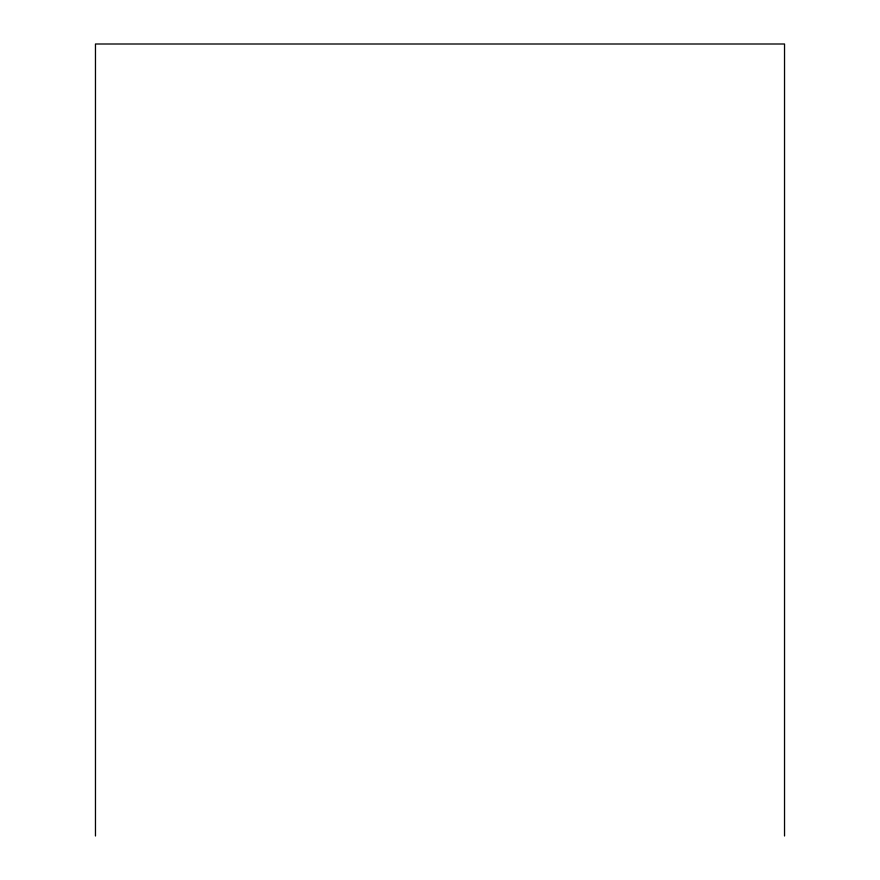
<?xml version="1.0" encoding="UTF-8"?>
<svg xmlns="http://www.w3.org/2000/svg" width="880" height="880" viewBox="0 0 880 880"><rect width="100%" height="100%" fill="white"/><g stroke="black" fill="none" stroke-linecap="round" stroke-linejoin="round"><path stroke-width="1.32" d="M784.531 836L784.531 44L95.469 44L95.469 836"/></g></svg>
